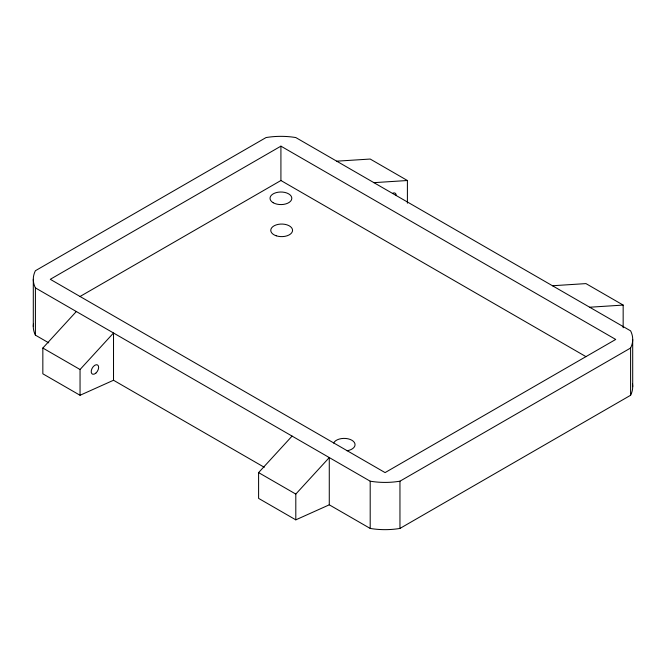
<?xml version="1.0" encoding="UTF-8"?>
<svg xmlns="http://www.w3.org/2000/svg" width="666" height="666" viewBox="0 0 666 666"><rect width="100%" height="100%" fill="white"/><g stroke="black" fill="none" stroke-linecap="round" stroke-linejoin="round"><path stroke-width="1" d="M264.269 467.282L113.52 380.253L80.045 395.279L42.84 373.809L42.84 348.035L76.324 311.522M80.045 395.279L80.045 369.513L113.52 333L113.52 380.253M632.467 383.799A53.663 30.977 0 0 1 630.594 395.279L399.958 528.438A53.663 30.977 0 0 1 370.196 528.438L329.279 504.82L295.804 519.846L258.599 498.376L258.599 472.602L292.083 436.088M295.804 519.846L295.804 494.08L329.279 457.567L329.279 504.82M280.919 146.154L50.283 279.304L385.081 472.602L615.717 339.444L280.919 146.154L280.919 180.511L586.013 356.66M80.012 296.503L280.919 180.511M35.406 287.895L370.196 481.193A53.663 30.977 0 0 0 399.958 481.193L630.594 348.035A53.663 30.977 0 0 0 630.594 330.852L295.804 137.562A53.663 30.977 0 0 0 266.042 137.562L35.406 270.721A53.663 30.977 0 0 0 35.406 287.895L35.406 335.148L48.751 342.848M336.721 161.18L370.196 159.041L407.401 180.511L407.401 203.197M373.917 182.659L407.401 180.511M552.48 285.747L585.955 283.599L623.16 305.078L623.16 327.764M589.676 307.226L623.16 305.078M42.84 348.035L80.045 369.513M258.599 472.602L295.804 494.08M632.7 339.444L632.7 386.696M630.594 348.035L630.594 395.279M399.958 481.193L399.958 528.438M370.196 481.193L370.196 528.438M33.3 279.304L33.3 326.556M333.641 443.057A10.889 6.285 0 0 1 351.856 440.234A10.889 6.285 0 0 1 346.978 450.757M392.515 193.398A5.261 3.039 -60 0 1 396.237 195.546M35.406 335.148A53.663 30.977 0 0 1 33.533 323.659M276.224 235.789A10.889 6.285 0 0 0 292.557 230.344A10.889 6.285 0 0 0 276.224 224.892A10.889 6.285 0 0 0 276.224 235.789M273.218 202.739A10.889 6.285 0 0 0 291.442 199.925A10.889 6.285 0 0 0 278.105 192.224A10.889 6.285 0 0 0 273.218 202.739M95.887 373.102A5.261 3.039 -60 0 0 97.552 364.951A5.261 3.039 -60 0 0 91.334 370.471A5.261 3.039 -60 0 0 95.887 373.102"/></g></svg>
